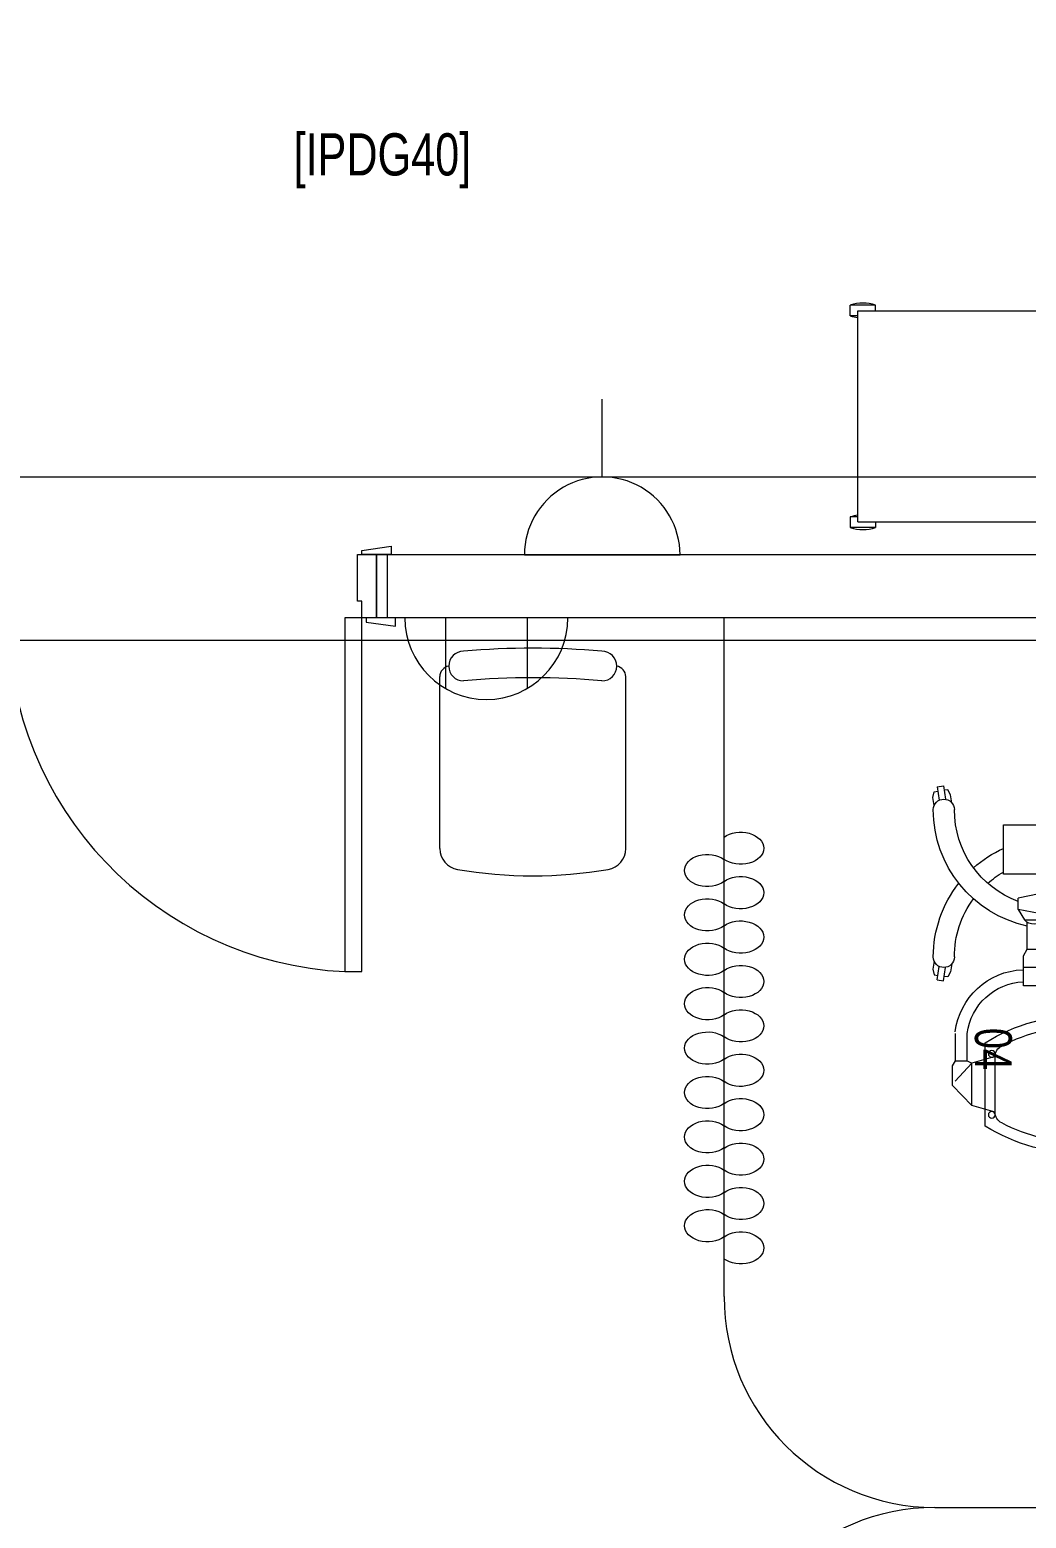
# Model space of a CAD drawing. Header units: metres. Extents: x 75097 to 220762, y -1557923 to -1361206.
# Drawn here: x 101552 to 103917, y -1460560 to -1457029 of the extents above; entities that cross this region are included whole.
import ezdxf

# ---------------------------------------------------------------- set-up
doc = ezdxf.new("R2010")
doc.units = ezdxf.units.M
doc.layers.get('0').update_dxf_attribs({"lineweight": 0})
for name, color, linetype, lineweight in [('A-100 - Copy$0$72_EGR_BASE_TEXT', 8, 'Continuous', 0), ('A-100 - Copy$0$Medical Equipment and Furniture', 8, 'Continuous', 0), ('A-100 - Copy$0$Medical Equipment and Furniture1', 8, 'Continuous', 5), ('A-100 - Copy$0$Walls', 8, 'Continuous', 0), ('A-100 - Copy$0$Wooden Joinery', 8, 'Continuous', 0)]:
    doc.layers.add(name, color=color, linetype=linetype, lineweight=lineweight)
doc.layers.add('E-POWR', color=7, linetype='Continuous', lineweight=9, true_color=0x4e7e3e)
doc.layers.add('PD-VENT', color=8, linetype='Continuous')
doc.styles.add('A-100 - Copy$0$X3G_ENTITY_257CFD', font='swisscl.ttf', dxfattribs={"height": 200})
doc.styles.add('A-100 - Copy$0$X3G_ENTITY_2587EA', font='swisscl.ttf', dxfattribs={"height": 200})

# ---------------------------------------------------------------- blocks, each defined once
blk = doc.blocks.new('NORMAL SOCKET')
at = {"layer": 'E-POWR'}
for p, q in [((0, 307.7), (0, 615.4)), ((-307.7, 0), (307.7, 0))]:
    blk.add_line(p, q, dxfattribs=at)
blk.add_ellipse((0, 0), major_axis=(32.8, 305.9), ratio=1, start_param=4.81904, end_param=7.960633, dxfattribs=at)
blk = doc.blocks.new('WALL OUTLET')
at = {"layer": 'E-POWR', "extrusion": (9.94399e-05, 4.90741e-07, 1)}
blk.add_line((-193.4, 0, 0), (193.4, 0, 0), dxfattribs=at)
blk.add_line((-193.4, 0, 0), (193.4, 0, 0), dxfattribs=at)
at = {"layer": 'E-POWR', "extrusion": (9.94399e-05, 4.90741e-07, 1), "elevation": 0}
for points in [[(-96.7, 0), (-96.7, 167.5)], [(96.7, 0), (96.7, 167.5)]]:
    blk.add_lwpolyline(points, dxfattribs=at)
at = {"layer": 'E-POWR', "extrusion": (9.94399e-05, 4.90741e-07, 1)}
blk.add_arc((0, 0, 0), 193.4, 359.9963, 179.9963, dxfattribs=at)
blk = doc.blocks.new('A-100 - Copy$0$GF21021-P')
for p, q in [((-0.2207, 0.4756), (-0.2207, 0.0675)), ((0.2205, 0.4756), (0.2205, 0.0675))]:
    blk.add_line(p, q)
for centre, radius, start, end in [((-0.0001, -0.5295), 1.0695, 80.3671, 99.6329), ((-0.1707, 0.4756), 0.05, 99.6329, 180), ((0.1705, 0.4756), 0.05, 0, 80.3671), ((-0.1643, 0.0425), 0.0351, 90, 270), ((0, 1.8467), 1.7767, 264.6946, 275.3053), ((0.1641, 0.0425), 0.0351, 270, 90), ((-0.1957, 0.0675), 0.025, 180, 261.4721), ((0.1955, 0.0675), 0.025, 278.5279, 0), ((0, 1.8314), 1.8314, 264.8532, 275.147)]:
    blk.add_arc(centre, radius, start, end)
blk = doc.blocks.new('A-100 - Copy$0$mobile light')
at = {"layer": 'A-100 - Copy$0$Medical Equipment and Furniture1'}
for p, q in [((1883.78, -497.56), (1883.65, -498.45)), ((1885.1, -497.29), (1883.78, -497.56)), ((1887.04, -497.59), (1885.1, -497.29)), ((1923.94, -497.59), (1925.88, -497.29)), ((1925.88, -497.29), (1927.2, -497.56)), ((1927.2, -497.56), (1927.33, -498.45)), ((1882.58, -498.29), (1882.35, -499.8)), ((1882.35, -499.8), (1885.55, -500.28)), ((1882.58, -498.29), (1885.78, -498.78)), ((1883.28, -500.85), (1883.42, -499.96)), ((1884.47, -501.5), (1883.28, -500.85)), ((1928.41, -498.29), (1925.2, -498.78)), ((1928.63, -499.8), (1925.43, -500.28)), ((1926.52, -501.5), (1927.7, -500.85)), ((1927.7, -500.85), (1927.56, -499.96)), ((1928.41, -498.29), (1928.63, -499.8)), ((1886.4, -501.79), (1884.47, -501.5)), ((1924.58, -501.79), (1926.52, -501.5)), ((1947.59, -502.62), (1941.09, -502.62)), ((1948.76, -501.94), (1947.59, -502.62)), ((1947.59, -502.62), (1947.59, -505.45)), ((1948.15, -506.5), (1952.41, -502.55)), ((1953.47, -501.94), (1948.76, -501.94)), ((1958.23, -506.5), (1953.47, -501.94)), ((1947.59, -505.45), (1941.09, -505.45)), ((1946.6, -512.08), (1948.15, -506.5)), ((1947.59, -505.45), (1948.15, -506.5)), ((1958.23, -506.5), (1948.15, -506.5)), ((1959.78, -512.08), (1958.23, -506.5)), ((1963.08, -509.67), (1943.3, -509.67)), ((1959.78, -512.08), (1946.6, -512.08)), ((1908.01, -522.53), (1909, -517.55)), ((1911.69, -517.55), (1909, -517.55)), ((1912.69, -522.53), (1911.69, -517.55)), ((1911.69, -517.55), (1914.17, -518.99)), ((1914.17, -518.99), (1914.17, -523.77)), ((1922.73, -518.8), (1921.08, -519.69)), ((1925.38, -518.8), (1922.73, -518.8)), ((1908.01, -522.53), (1908.62, -524.28)), ((1912.69, -522.53), (1911.9, -524.78)), ((1921.08, -519.69), (1914.74, -519.69)), ((1921.08, -519.69), (1921.08, -523.01)), ((1921.08, -519.69), (1921.08, -523.01)), ((1892.68, -523.97), (1883.05, -523.97)), ((1892.68, -528.06), (1892.68, -523.24)), ((1892.68, -523.24), (1906.16, -523.24)), ((1897.5, -528.06), (1897.5, -523.24)), ((1906.16, -523.24), (1906.16, -528.06)), ((1909.15, -524.25), (1906.16, -524.32)), ((1909.15, -524.25), (1909.15, -526.94)), ((1911.9, -524.78), (1914.17, -523.77)), ((1921.08, -523.01), (1914.77, -523.01)), ((1922.73, -523.93), (1921.08, -523.04)), ((1925.38, -523.93), (1922.73, -523.93)), ((1892.68, -527.34), (1883.05, -527.34)), ((1906.16, -528.06), (1892.68, -528.06)), ((1909.15, -526.94), (1906.16, -526.87)), ((1884.47, -549.77), (1883.28, -550.42)), ((1883.28, -550.42), (1883.42, -551.31)), ((1886.4, -549.48), (1884.47, -549.77)), ((1924.58, -549.48), (1926.52, -549.77)), ((1926.52, -549.77), (1927.7, -550.42)), ((1927.7, -550.42), (1927.56, -551.31)), ((1882.35, -551.47), (1885.55, -550.99)), ((1882.58, -552.98), (1882.35, -551.47)), ((1882.58, -552.98), (1885.78, -552.5)), ((1883.78, -553.71), (1883.65, -552.82)), ((1885.1, -553.98), (1883.78, -553.71)), ((1887.04, -553.69), (1885.1, -553.98)), ((1923.94, -553.69), (1925.88, -553.98)), ((1928.41, -552.98), (1925.2, -552.5)), ((1928.63, -551.47), (1925.43, -550.99)), ((1925.88, -553.98), (1927.2, -553.71)), ((1927.2, -553.71), (1927.33, -552.82)), ((1928.41, -552.98), (1928.63, -551.47))]:
    blk.add_line(p, q, dxfattribs=at)
for points in [[(1903.33, -523.24), (1903.33, -514.02), (1891.61, -514.02), (1891.61, -523.97)], [(1954.27, -524.55), (1954.27, -528.82), (1952.05, -528.82), (1952.05, -524.5)], [(1891.61, -527.34), (1891.61, -537.34), (1903.33, -537.34), (1903.33, -528.06)], [(1892.74, -537.34), (1892.74, -539.04), (1895.76, -539.04), (1895.76, -537.34)], [(1898.05, -537.34), (1898.05, -539.5)], [(1898.05, -540.63), (1898.05, -540.87), (1898.53, -541.35), (1900.02, -541.35), (1900.5, -540.87), (1900.5, -537.34)]]:
    blk.add_lwpolyline(points, dxfattribs=at)
for points in [[(1929.78, -518.8), (1925.38, -518.8), (1925.38, -523.93), (1929.78, -523.93)], [(1899.3, -539.5), (1888.5, -539.5), (1888.5, -540.63), (1899.3, -540.63)]]:
    blk.add_lwpolyline(points, close=True, dxfattribs=at)
for centre, radius in [((1945.96, -511.25), 0.793), ((1960.42, -511.25), 0.793), ((1953.01, -531.79), 8.32), ((1953.01, -531.79), 7.35), ((1938.31, -531.85), 0.793), ((1968.07, -531.85), 0.793), ((1953.19, -546.77), 0.793)]:
    blk.add_circle(centre, radius, dxfattribs=at)
for centre, radius, start, end in [((1888.02, -499.89), 2.5, 90, 270), ((1888.02, -525.64), 28.25, 12.1463, 90), ((1922.96, -525.64), 28.25, 90, 128.2073), ((1922.96, -499.89), 2.5, 270, 90), ((1888.02, -525.64), 23.25, 20.3387, 90), ((1922.96, -525.64), 23.25, 90, 126.3743), ((1942.82, -519.31), 16.86, 97.1293, 177.6115), ((1922.96, -525.64), 28.25, 138.4974, 155.7305), ((1942.82, -519.31), 13.97, 97.1293, 177.6115), ((1922.96, -525.64), 23.25, 138.7224, 150.0382), ((1980.13, -532.49), 43.32, 148.2167, 181.2501), ((1926.25, -532.49), 43.32, 358.7499, 31.7833), ((1980.13, -532.49), 40.72, 152.4092, 181.2501), ((1946.6, -514.96), 2.89, 90, 152.4092), ((1959.78, -514.96), 2.89, 27.5908, 90), ((1926.25, -532.49), 40.72, 358.7499, 27.5908), ((1911.94, -521.38), 3.27, 313.0112, 46.9888), ((1883.05, -525.65), 1.68, 90, 270), ((1888.02, -525.64), 28.25, 270, 5.3386), ((1910.32, -525.6), 1.78, 229.0673, 130.9327), ((1888.02, -525.64), 23.25, 270, 356.3184), ((1953.19, -531.93), 16.44, 185.2361, 354.7639), ((1953.19, -531.93), 13.84, 185.2361, 354.7639), ((1922.96, -525.64), 28.25, 204.483, 208.105), ((1922.96, -525.64), 23.25, 210.2349, 221.2776), ((1922.96, -525.64), 28.25, 213.7985, 221.5026), ((1922.96, -525.64), 23.25, 233.6257, 270), ((1888.02, -551.39), 2.5, 90, 270), ((1922.96, -525.64), 28.25, 231.7927, 270), ((1922.96, -551.39), 2.5, 270, 90)]:
    blk.add_arc(centre, radius, start, end, dxfattribs=at)
blk = doc.blocks.new('A-100 - Copy$0$CURTAIN')
for centre, start, end in [((-0.3386, 0.0395), 313.5684, 226.4316), ((-0.1881, 0.0395), 313.5684, 226.4316), ((-0.0376, 0.0395), 313.5684, 226.4316), ((0.1129, 0.0395), 313.5684, 226.4316), ((0.2633, 0.0395), 313.5684, 226.4316), ((0.4138, 0.0395), 313.5684, 226.4316), ((0.5643, 0.0395), 313.5684, 226.4316), ((0.7148, 0.0395), 313.5684, 226.4316), ((0.8653, 0.0395), 313.5684, 226.4316), ((0.0376, -0.0395), 133.5684, 46.4316), ((0.1881, -0.0395), 133.5684, 46.4316), ((0.3386, -0.0395), 133.5684, 46.4316), ((0.4891, -0.0395), 133.5684, 46.4316), ((0.6396, -0.0395), 133.5684, 46.4316), ((0.79, -0.0395), 133.5684, 46.4316), ((0.9405, -0.0395), 133.5684, 46.4316), ((-0.4138, -0.0395), 133.5684, 46.4316), ((-0.2633, -0.0395), 133.5684, 46.4316), ((-0.1129, -0.0395), 133.5684, 46.4316)]:
    blk.add_arc(centre, 0.0546, start, end)
blk = doc.blocks.new('A-100 - Copy$0$HF13959B-P')
for p, q in [((0.0418, 0.5136), (-0.0182, 0.5136)), ((-0.0182, 0.4886), (-0.0182, 0.5136)), ((0, 0.5), (0, 0)), ((0.7, 0.5), (0, 0.5)), ((0.0418, 0.5), (0.0418, 0.5136)), ((0.6582, 0.5136), (0.7182, 0.5136)), ((0.6582, 0.5), (0.6582, 0.5136)), ((0.7, 0.5), (0.7, 0)), ((0.7182, 0.4886), (0.7182, 0.5136)), ((0, 0.4886), (-0.0182, 0.4886)), ((0.7, 0.4886), (0.7182, 0.4886)), ((0, 0.0114), (-0.0182, 0.0114)), ((-0.0182, 0.0114), (-0.0182, -0.0136)), ((0.7, 0), (0, 0)), ((0.7, 0.0114), (0.7182, 0.0114)), ((0.7182, 0.0114), (0.7182, -0.0136)), ((0.0418, -0.0136), (-0.0182, -0.0136)), ((0.0418, 0), (0.0418, -0.0136)), ((0.6582, 0), (0.6582, -0.0136)), ((0.6582, -0.0136), (0.7182, -0.0136))]:
    blk.add_line(p, q)
for centre, start, end in [((0.0118, 0.4261), 71.0754, 108.9246), ((0.6882, 0.4261), 71.0754, 108.9246), ((0.0118, 0.5761), 251.0754, 262.6441), ((0.6882, 0.5761), 277.3559, 288.9246), ((0.0118, -0.0761), 97.3559, 108.9246), ((0.6882, -0.0761), 71.0754, 82.6441), ((0.0118, 0.0739), 251.0754, 288.9246), ((0.6882, 0.0739), 251.0754, 288.9246)]:
    blk.add_arc(centre, 0.0925, start, end)
blk = doc.blocks.new('A-100 - Copy$0$A$C009F45C9')
at = {"layer": 'A-100 - Copy$0$Wooden Joinery'}
for p, q in [((844, -1650), (754, -1650)), ((724, -1690), (724, -1680)), ((744, -1690), (724, -1690)), ((744, -1690), (744, -1680)), ((844, -1670), (754, -1670)), ((884, -1690), (844, -1690)), ((844, -1700), (844, -1690)), ((854, -1690), (854, -1680)), ((874, -1690), (874, -1680)), ((884, -1700), (884, -1690)), ((724, -1750), (724, -1760)), ((744, -1750), (724, -1750)), ((744, -1750), (744, -1760)), ((844, -1740), (844, -1750)), ((884, -1750), (844, -1750)), ((854, -1750), (854, -1760)), ((874, -1750), (874, -1760)), ((884, -1740), (884, -1750)), ((844, -1770), (754, -1770)), ((844, -1790), (754, -1790))]:
    blk.add_line(p, q, dxfattribs=at)
for points in [[(-75, -60), (-85, -60), (-95, 10), (-75, 10)], [(75, -50), (85, -50), (95, 20), (75, 20)], [(75, -100), (914, -100), (914, -60), (75, -60)], [(75, -1700), (914, -1700), (914, -1740), (75, -1740)], [(75, -1700), (914, -1700), (914, -1740), (75, -1740)], [(-75, -1740), (-85, -1740), (-95, -1810), (-75, -1810)], [(75, -1750), (85, -1750), (95, -1820), (75, -1820)]]:
    blk.add_lwpolyline(points, close=True, dxfattribs=at)
for points in [[(75, -25), (-75, -25), (-75, 0), (75, 0), (75, -25)], [(75, -25), (75, -60), (35, -60), (35, -70), (-75, -70), (-75, -25), (75, -25)], [(75, -1775), (75, -1740), (35, -1740), (35, -1730), (-75, -1730), (-75, -1775), (75, -1775)], [(75, -1775), (-75, -1775), (-75, -1800), (75, -1800), (75, -1775)]]:
    blk.add_lwpolyline(points, dxfattribs=at)
for centre, radius, start, end in [((75, -60), 840, 270, 357.2706), ((75, -1740), 840, 2.7294, 90), ((754, -1680), 30, 90, 180), ((844, -1680), 30, 0, 90), ((754, -1680), 10, 90, 180), ((844, -1680), 10, 0, 90), ((754, -1760), 30, 180, 270), ((754, -1760), 10, 180, 270), ((844, -1760), 10, 270, 0), ((844, -1760), 30, 270, 0)]:
    blk.add_arc(centre, radius, start, end, dxfattribs=at)
blk = doc.blocks.new('A-100 - Copy')
at = {"layer": 'A-100 - Copy$0$Medical Equipment and Furniture'}
for p, q in [((103200.1, -1460034.4, 2.4), (103200.1, -1458424.4, 2.4)), ((103700.1, -1460534.4, 2.4), (106200.1, -1460534.4, 2.4))]:
    blk.add_line(p, q, dxfattribs=at)
for centre, start, end in [((103700.1, -1460034.4, 2.4), 180, 270), ((103700.1, -1461034.4, 2.4), 90, 180)]:
    blk.add_arc(centre, 500, start, end, dxfattribs=at)
at = {"layer": 'A-100 - Copy$0$Walls'}
for p, q in [((106200.3, -1458274.4, 2.4), (102400.3, -1458274.4, 2.4)), ((106200.3, -1458424.4, 2.4), (102400.3, -1458424.4, 2.4))]:
    blk.add_line(p, q, dxfattribs=at)
at = {"layer": 'A-100 - Copy$0$Walls', "elevation": 2.4}
blk.add_lwpolyline([(102400.3, -1458274.2), (102400.3, -1458424.4)], dxfattribs=at)
at = {"layer": 'A-100 - Copy$0$Medical Equipment and Furniture'}
for name, p, xscale, yscale, zscale, rotation in [('A-100 - Copy$0$HF13959B-P', (104217.7, -1457696.2, 0), 1000, 1000, 1000, 179.9999999999992), ('A-100 - Copy$0$GF21021-P', (102745.9, -1458496.1, 2.4), 1000, 1000, 1000, 180), ('A-100 - Copy$0$mobile light', (98722.8, -1439999, 2.4), -10.00000000000002, 10.00000000000002, 10, 90)]:
    blk.add_blockref(name, p, dxfattribs=dict(at, xscale=xscale, yscale=yscale, zscale=zscale, rotation=rotation))
at = {"layer": 'A-100 - Copy$0$Medical Equipment and Furniture', "extrusion": (-1.26698e-09, -6.38299e-11, -1), "xscale": 699.9999999767343, "yscale": 1000.000000000002, "zscale": 1000, "rotation": 269.985929888151}
blk.add_blockref('A-100 - Copy$0$CURTAIN', (-103200.1, -1459260.4, -2.4), dxfattribs=at)
at = {"layer": 'A-100 - Copy$0$Wooden Joinery', "rotation": 270}
blk.add_blockref('A-100 - Copy$0$A$C009F45C9', (102400.3, -1458349.3, 2.4), dxfattribs=at)
at = {"layer": 'A-100 - Copy$0$72_EGR_BASE_TEXT', "insert": (102389.1, -1457274.8, 0), "char_height": 100, "attachment_point": 2, "style": 'A-100 - Copy$0$X3G_ENTITY_2587EA'}
blk.add_mtext('[IPDG40]', dxfattribs=at)
at = {"layer": 'A-100 - Copy$0$Medical Equipment and Furniture', "insert": (103794.2, -1459446.8, 2.4), "char_height": 87.47, "attachment_point": 8, "rotation": 270, "style": 'A-100 - Copy$0$X3G_ENTITY_257CFD'}
blk.add_mtext('04', dxfattribs=at)

msp = doc.modelspace()

# ---------------------------------------------------------------- linework, layer by layer
at = {"layer": 'E-POWR', "const_width": 3}
msp.add_lwpolyline([(95455.6, -1456623.1), (95455.6, -1455497.3), (104496.5, -1455497.3), (104496.5, -1458089.8), (99027.3, -1458089.8)], dxfattribs=at)
at = {"layer": 'E-POWR', "const_width": 3, "elevation": 2.4}
msp.add_lwpolyline([(101301.6, -1469493.1), (103357.4, -1469493.1), (106015.7, -1469501.2), (106015.7, -1467084.4), (106015.7, -1464173.3), (106016.1, -1461849.7), (106016.1, -1460882), (106016, -1459903.3), (106016, -1458477.5), (100683.9, -1458477.5), (100683.9, -1459987.1), (100165.7, -1459987.1), (100165.7, -1461482.9)], dxfattribs=at)

# ---------------------------------------------------------------- block references
at = {"layer": 'E-POWR', "color": 85, "xscale": 0.6, "yscale": 0.6, "zscale": 0.6}
msp.add_blockref('NORMAL SOCKET', (102910.9, -1458274.4, 2.4), dxfattribs=at)
at = {"layer": 'PD-VENT', "color": 85, "rotation": 179.9959097644205}
msp.add_blockref('WALL OUTLET', (102635.9, -1458424.4, 0), dxfattribs=at)

# ---------------------------------------------------------------- next in the draw order: block references
msp.add_blockref('A-100 - Copy', (0, 0))

doc.saveas('drawing.dxf')
